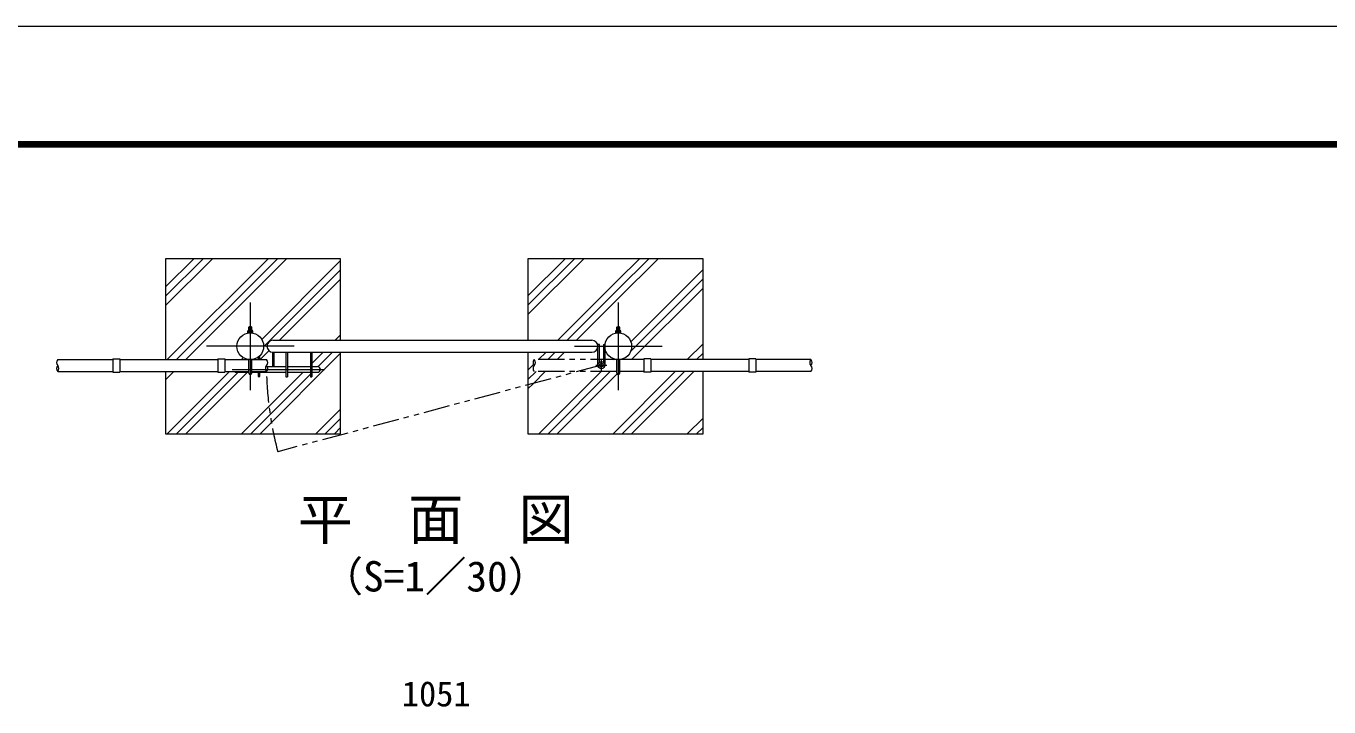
# Model space of a CAD drawing. Units: millimetres, scale not verified. Extents: x -6300 to 6300, y -4455 to 4455.
# Drawn here: x -3721 to 0, y 2511 to 4455 of the extents above; entities that cross this region are included whole.
import ezdxf
from ezdxf.enums import TextEntityAlignment as Align

# ---------------------------------------------------------------- set-up
doc = ezdxf.new("R2010")
doc.units = ezdxf.units.MM
doc.header["$LTSCALE"] = 30
for name, pattern in [('DASHED', [7.5, 6, -1.5]), ('USER1', [50.8, 31.75, -6.35, 6.35, -6.35]), ('USER2', [5, 2.5, -0.5, 0.5, -0.5, 0.5, -0.5])]:
    doc.linetypes.add(name, pattern=pattern)
for name, color, linetype, lineweight in [('0-0_D-STR1', 1, 'Continuous', 18), ('0-1_D-DCR-HCH', 7, 'Continuous', 9), ('0-2_D-STR4', 7, 'Continuous', 9), ('0-4_D-STR3', 3, 'Continuous', 13), ('0-5_D-STR-DIM', 7, 'Continuous', 9), ('0-8_D-TTL-TXT', 7, 'Continuous', 18), ('0-A_D-BMK', 2, 'USER1', 13), ('0-B_D-TTL', 7, 'Continuous', 9)]:
    doc.layers.add(name, color=color, linetype=linetype, lineweight=lineweight)
doc.styles.add('ＭＳ ゴシック', font='')
doc.styles.get('ＭＳ ゴシック').set_extended_font_data('MS Gothic')

msp = doc.modelspace()

# ---------------------------------------------------------------- linework, layer by layer
at = {"layer": '0-0_D-STR1'}
for p, q in [((-3015.74, 3558.05), (-2104.74, 3558.05)), ((-3630.39, 3502.9), (-3472.89, 3502.9)), ((-3452.89, 3502.9), (-3172.89, 3502.9)), ((-3152.89, 3502.9), (-3084.39, 3502.9)), ((-3015.74, 3524.05), (-2104.74, 3524.05)), ((-1957.09, 3502.9), (-2025.59, 3502.9)), ((-1657.09, 3502.9), (-1937.09, 3502.9)), ((-1479.59, 3502.9), (-1637.09, 3502.9)), ((-3630.39, 3468.9), (-3472.89, 3468.9)), ((-3452.89, 3468.9), (-3172.89, 3468.9)), ((-3152.89, 3468.9), (-3084.39, 3468.9)), ((-1957.09, 3468.9), (-2025.59, 3468.9)), ((-1657.09, 3468.9), (-1937.09, 3468.9)), ((-1479.59, 3468.9), (-1637.09, 3468.9))]:
    msp.add_line(p, q, dxfattribs=at)
at = {"layer": '0-0_D-STR1', "linetype": 'USER2', "lineweight": 13}
for p, q in [((-3076.39, 3502.9), (-3033.95, 3502.9)), ((-2033.59, 3502.9), (-2269.59, 3502.9)), ((-3076.39, 3468.9), (-3033.95, 3468.9)), ((-2033.59, 3468.9), (-2269.59, 3468.9))]:
    msp.add_line(p, q, dxfattribs=at)
at = {"layer": '0-0_D-STR1'}
for centre in [(-3080.39, 3541.05), (-2029.59, 3541.05)]:
    msp.add_circle(centre, 38.15, dxfattribs=at)
for centre, start, end in [((-3015.74, 3541.05), 90, 270), ((-2104.74, 3541.05), 270, 90)]:
    msp.add_arc(centre, 17, start, end, dxfattribs=at)
at = {"layer": '0-1_D-DCR-HCH'}
for p, q in [((-3322.49, 3657.25), (-3188.7, 3791.05)), ((-3322.49, 3683.77), (-3215.21, 3791.05)), ((-3322.49, 3710.29), (-3241.73, 3791.05)), ((-3317.75, 3502.9), (-3029.6, 3791.05)), ((-3291.23, 3502.9), (-3003.08, 3791.05)), ((-3264.72, 3502.9), (-2976.57, 3791.05)), ((-3047.84, 3560.68), (-2822.49, 3786.02)), ((-2287.49, 3631.59), (-2128.04, 3791.05)), ((-2287.49, 3658.11), (-2154.55, 3791.05)), ((-2287.49, 3684.63), (-2181.07, 3791.05)), ((-1993.85, 3554.01), (-1787.49, 3760.36)), ((-2997.43, 3558.05), (-2822.49, 3732.99)), ((-1993.99, 3527.35), (-1787.49, 3733.85)), ((-1991.92, 3502.9), (-1787.49, 3707.33)), ((-2838.33, 3558.05), (-2822.49, 3573.89)), ((-1832.82, 3502.9), (-1787.49, 3548.23)), ((-3105.62, 3502.9), (-3100.01, 3508.51)), ((-3052.58, 3502.9), (-3027.04, 3528.44)), ((-3052.3, 3291.05), (-2822.49, 3520.86)), ((-2904.74, 3491.64), (-2872.33, 3524.05)), ((-2887.17, 3482.7), (-2845.82, 3524.05)), ((-2257.09, 3502.9), (-2235.94, 3524.05)), ((-2230.57, 3502.9), (-2209.42, 3524.05)), ((-2204.06, 3502.9), (-2182.91, 3524.05)), ((-2044.96, 3502.9), (-2042.54, 3505.31)), ((-2018.44, 3502.9), (-2015.61, 3505.73)), ((-1806.31, 3502.9), (-1787.49, 3521.71)), ((-3322.49, 3445.12), (-3298.72, 3468.9)), ((-3317.47, 3291.05), (-3139.62, 3468.9)), ((-3290.95, 3291.05), (-3115.2, 3466.8)), ((-3264.43, 3291.05), (-3088.68, 3466.8)), ((-3105.33, 3291.05), (-2929.58, 3466.8)), ((-3078.82, 3291.05), (-2909.24, 3460.62)), ((-2904.74, 3465.12), (-2903.07, 3466.8)), ((-2287.49, 3472.49), (-2271.49, 3488.5)), ((-2287.49, 3445.98), (-2264.57, 3468.9)), ((-2256.81, 3291.05), (-2078.96, 3468.9)), ((-2230.29, 3291.05), (-2052.44, 3468.9)), ((-2203.77, 3291.05), (-2032.74, 3462.08)), ((-2044.67, 3291.05), (-1866.82, 3468.9)), ((-2018.16, 3291.05), (-1840.31, 3468.9)), ((-1991.64, 3291.05), (-1813.79, 3468.9)), ((-2893.2, 3291.05), (-2822.49, 3361.76)), ((-2866.69, 3291.05), (-2822.49, 3335.24)), ((-1832.54, 3291.05), (-1787.49, 3336.1)), ((-2840.17, 3291.05), (-2822.49, 3308.73)), ((-1806.03, 3291.05), (-1787.49, 3309.58))]:
    msp.add_line(p, q, dxfattribs=at)
for points in [[(-3042.38, 3539.62), (-3040.95, 3541.05), (-2822.49, 3759.51)], [(-2201.94, 3558.05), (-2029.59, 3730.39), (-1968.94, 3791.05)], [(-2175.42, 3558.05), (-2029.59, 3703.88), (-1942.42, 3791.05)], [(-2148.91, 3558.05), (-2029.59, 3677.36), (-1915.91, 3791.05)], [(-2287.49, 3419.46), (-2271.84, 3435.12), (-2238.06, 3468.9)]]:
    msp.add_lwpolyline(points, dxfattribs=at)
at = {"layer": '0-2_D-STR4'}
for p, q in [((-3322.49, 3791.05), (-3322.49, 3502.9)), ((-2287.49, 3791.05), (-2287.49, 3558.05))]:
    msp.add_line(p, q, dxfattribs=at)
for points in [[(-2822.49, 3558.05), (-2822.49, 3791.05), (-3322.49, 3791.05)], [(-1787.49, 3502.9), (-1787.49, 3791.05), (-2287.49, 3791.05)], [(-3322.49, 3468.9), (-3322.49, 3291.05), (-2822.49, 3291.05), (-2822.49, 3524.05)], [(-2287.49, 3524.05), (-2287.49, 3291.05), (-1787.49, 3291.05), (-1787.49, 3468.9)]]:
    msp.add_lwpolyline(points, dxfattribs=at)
at = {"layer": '0-4_D-STR3'}
for p, q in [((-3087.89, 3579.2), (-3087.89, 3585)), ((-3072.89, 3579.2), (-3087.89, 3579.2)), ((-3074.47, 3585.7), (-3086.04, 3585.7)), ((-3084.39, 3595.33), (-3083.19, 3596.53)), ((-3084.39, 3585.7), (-3084.39, 3595.33)), ((-3084.39, 3578.99), (-3084.39, 3579.2)), ((-3084.14, 3585), (-3084.14, 3579.2)), ((-3083.69, 3585.7), (-3083.69, 3596.03)), ((-3077.59, 3596.53), (-3083.19, 3596.53)), ((-3077.09, 3585.7), (-3077.09, 3596.03)), ((-3076.64, 3585), (-3076.64, 3579.2)), ((-3076.39, 3585.7), (-3076.39, 3595.33)), ((-3076.39, 3578.99), (-3076.39, 3579.2)), ((-3072.89, 3579.2), (-3072.89, 3585)), ((-2037.09, 3579.2), (-2037.09, 3585)), ((-2037.09, 3579.2), (-2022.09, 3579.2)), ((-2035.52, 3585.7), (-2023.95, 3585.7)), ((-2033.59, 3585.7), (-2033.59, 3595.33)), ((-2033.59, 3578.99), (-2033.59, 3579.2)), ((-2033.34, 3585), (-2033.34, 3579.2)), ((-2032.89, 3585.7), (-2032.89, 3596.03)), ((-2032.39, 3596.53), (-2026.79, 3596.53)), ((-2025.59, 3595.33), (-2026.79, 3596.53)), ((-2026.29, 3585.7), (-2026.29, 3596.03)), ((-2025.84, 3585), (-2025.84, 3579.2)), ((-2025.59, 3585.7), (-2025.59, 3595.33)), ((-2025.59, 3578.99), (-2025.59, 3579.2)), ((-2022.09, 3579.2), (-2022.09, 3585)), ((-2087.74, 3487.05), (-2087.74, 3546.05)), ((-2083.24, 3546.05), (-2087.74, 3546.05)), ((-2083.24, 3495.4), (-2083.24, 3546.05)), ((-2072.24, 3546.05), (-2072.24, 3495.4)), ((-2072.24, 3546.05), (-2067.74, 3546.05)), ((-2067.74, 3546.05), (-2067.74, 3487.05)), ((-3472.89, 3504.9), (-3472.89, 3466.9)), ((-3472.89, 3504.9), (-3452.89, 3504.9)), ((-3452.89, 3504.9), (-3452.89, 3466.9)), ((-3172.89, 3504.9), (-3172.89, 3466.9)), ((-3172.89, 3504.9), (-3152.89, 3504.9)), ((-3152.89, 3504.9), (-3152.89, 3466.9)), ((-3084.39, 3464.53), (-3084.39, 3503.11)), ((-3076.39, 3464.53), (-3076.39, 3503.11)), ((-3057.49, 3510.54), (-3057.49, 3502.9)), ((-3057.49, 3510.54), (-3052.99, 3510.54)), ((-3052.99, 3502.9), (-3052.99, 3510.54)), ((-3017.49, 3524.05), (-3017.49, 3482.8)), ((-3012.99, 3524.05), (-3012.99, 3482.8)), ((-2978.74, 3524.05), (-2978.74, 3453.8)), ((-2974.24, 3524.05), (-2974.24, 3453.8)), ((-2908.87, 3524.05), (-2908.87, 3453.8)), ((-2904.37, 3524.05), (-2904.37, 3453.8)), ((-2033.59, 3464.53), (-2033.59, 3503.11)), ((-2025.59, 3464.53), (-2025.59, 3503.11)), ((-1957.09, 3504.9), (-1957.09, 3466.9)), ((-1937.09, 3504.9), (-1957.09, 3504.9)), ((-1937.09, 3504.9), (-1937.09, 3466.9)), ((-1657.09, 3504.9), (-1657.09, 3466.9)), ((-1637.09, 3504.9), (-1657.09, 3504.9)), ((-1637.09, 3504.9), (-1637.09, 3466.9)), ((-3472.89, 3466.9), (-3452.89, 3466.9)), ((-3172.89, 3466.9), (-3152.89, 3466.9)), ((-3125.24, 3468.9), (-3125.24, 3468.8)), ((-3123.24, 3466.8), (-3125.24, 3468.8)), ((-3123.24, 3468.9), (-3123.24, 3466.8)), ((-3123.24, 3466.8), (-3084.39, 3466.8)), ((-3076.39, 3466.8), (-3057.49, 3466.8)), ((-3057.49, 3468.9), (-3057.49, 3454.8)), ((-3052.99, 3454.8), (-3052.99, 3468.9)), ((-3052.99, 3466.8), (-2978.74, 3466.8)), ((-3031.72, 3482.8), (-2978.74, 3482.8)), ((-2974.24, 3482.8), (-2908.87, 3482.8)), ((-2974.24, 3466.8), (-2908.87, 3466.8)), ((-2904.37, 3482.8), (-2888.24, 3482.8)), ((-2904.37, 3466.8), (-2888.24, 3466.8)), ((-1937.09, 3466.9), (-1957.09, 3466.9)), ((-1637.09, 3466.9), (-1657.09, 3466.9)), ((-3057.49, 3454.8), (-3052.99, 3454.8)), ((-2978.74, 3453.8), (-2974.24, 3453.8)), ((-2908.87, 3453.8), (-2904.37, 3453.8))]:
    msp.add_line(p, q, dxfattribs=at)
for points in [[(-3077.59, 3596.53), (-3076.39, 3595.33), (-3084.39, 3595.33)], [(-2032.39, 3596.53), (-2033.59, 3595.33), (-2025.59, 3595.33)]]:
    msp.add_lwpolyline(points, dxfattribs=at)
for radius in [10, 5.5]:
    msp.add_circle((-2077.74, 3487.05), radius, dxfattribs=at)
for centre, radius, start, end in [((-3086.02, 3582.84), 2.86, 49.0514, 130.9486), ((-3080.39, 3575.31), 10.39, 68.85295, 111.14705), ((-3074.77, 3582.9), 2.81, 48.21899, 131.78101), ((-2035.22, 3582.9), 2.81, 48.21899, 131.78101), ((-2029.59, 3575.31), 10.39, 68.85295, 111.14705), ((-2023.97, 3582.84), 2.86, 49.0514, 130.9486), ((-2888.24, 3474.8), 8, 270, 90)]:
    msp.add_arc(centre, radius, start, end, dxfattribs=at)
at = {"layer": '0-4_D-STR3', "linetype": 'DASHED'}
for centre in [(-3080.39, 3464.53), (-2029.59, 3464.53)]:
    msp.add_arc(centre, 4, 180, 0, dxfattribs=at)
at = {"layer": '0-5_D-STR-DIM'}
for centre, start, end in [((-3621.84, 3494.4), 135.18146, 224.81854), ((-3042.51, 3494.4), 315.18146, 44.81854), ((-2261.04, 3494.4), 135.18146, 224.81854), ((-2278.15, 3494.4), 315.18146, 44.81854), ((-1471.04, 3494.4), 135.18146, 224.81854), ((-1488.15, 3494.4), 315.18146, 44.81854), ((-3621.84, 3477.4), 135.18146, 224.81854), ((-3638.95, 3477.4), 315.18146, 44.81854), ((-3025.4, 3477.4), 135.18146, 224.81854), ((-3042.51, 3477.4), 315.18146, 44.81854), ((-2261.04, 3477.4), 135.18146, 224.81854), ((-1488.15, 3477.4), 315.18146, 44.81854)]:
    msp.add_arc(centre, 12.06, start, end, dxfattribs=at)
at = {"layer": '0-A_D-BMK'}
for p, q in [((-3080.39, 3666.05), (-3080.39, 3416.05)), ((-2029.59, 3666.05), (-2029.59, 3416.05)), ((-2955.39, 3541.05), (-3205.39, 3541.05)), ((-2154.59, 3541.05), (-1904.59, 3541.05)), ((-2077.74, 3471.52), (-2077.74, 3502.58)), ((-3132.11, 3474.8), (-2868.24, 3474.8)), ((-2093.27, 3487.05), (-2062.21, 3487.05))]:
    msp.add_line(p, q, dxfattribs=at)
at = {"layer": '0-A_D-BMK', "linetype": 'USER2'}
msp.add_line((-2077.74, 3487.05), (-3001.77, 3239.82), dxfattribs=at)
msp.add_arc((-2077.74, 3487.05), 956.52, 181.93214, 194.97898, dxfattribs=at)
at = {"layer": '0-B_D-TTL', "color": 2, "lineweight": 18}
msp.add_lwpolyline([(-6300.35, 4455.14), (6299.65, 4455.14), (6299.65, -4454.86), (-6300.35, -4454.86)], close=True, dxfattribs=at)
at = {"layer": '0-B_D-TTL'}
for points in [[(-5895.35, 4125.14), (5894.65, 4125.14), (5894.65, -4124.86), (-5895.35, -4124.86)], [(-5891.6, 4121.39), (5890.9, 4121.39), (5890.9, -4121.11), (-5891.6, -4121.11)], [(-5887.85, 4117.64), (5887.15, 4117.64), (5887.15, -4117.36), (-5887.85, -4117.36)], [(-5884.1, 4113.89), (5883.4, 4113.89), (5883.4, -4113.61), (-5884.1, -4113.61)], [(-5880.35, 4110.14), (5879.65, 4110.14), (5879.65, -4109.86), (-5880.35, -4109.86)]]:
    msp.add_lwpolyline(points, close=True, dxfattribs=at)

# ---------------------------------------------------------------- texts
at = {"layer": '0-5_D-STR-DIM', "style": 'ＭＳ ゴシック'}
msp.add_text('1051', height=72.14, dxfattribs=at).set_placement((-2647.73, 2491.21), align=Align.BOTTOM_LEFT)
at = {"layer": '0-8_D-TTL-TXT', "style": 'ＭＳ ゴシック'}
for s, height, p in [('平\u3000面\u3000図', 115.5, (-2944.84, 2954.75)), ('（S=1／30）', 86.66, (-2876.62, 2814.95))]:
    msp.add_text(s, height=height, dxfattribs=at).set_placement(p, align=Align.BOTTOM_LEFT)

doc.saveas('drawing.dxf')
